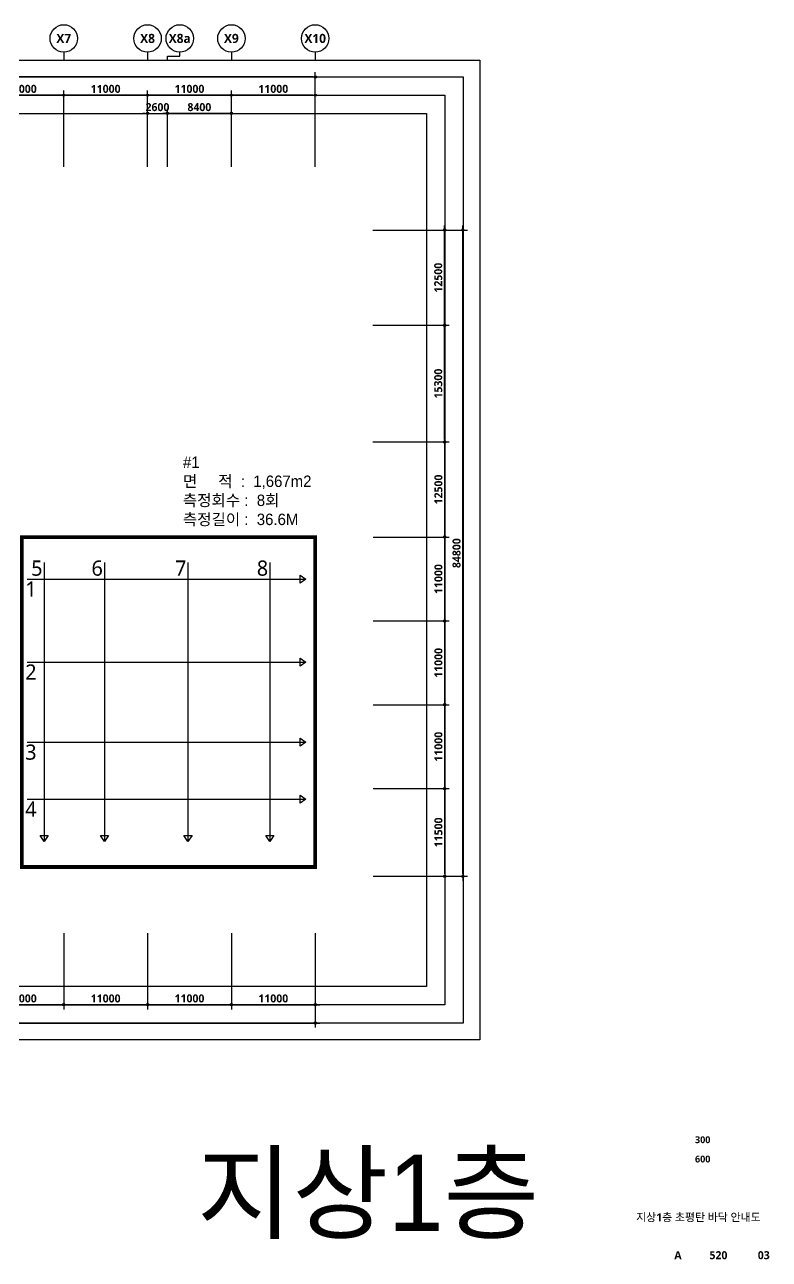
# Model space of a CAD drawing. Header units: millimetres. Extents: x -5354 to 981672, y -957001 to -780013.
# Drawn here: x 379962 to 477680, y -957001 to -794976 of the extents above; entities that cross this region are included whole.
import ezdxf
from ezdxf.enums import TextEntityAlignment as Align

# ---------------------------------------------------------------- set-up
doc = ezdxf.new("R2010")
doc.units = ezdxf.units.MM
doc.header["$LTSCALE"] = 300
doc.header["$MEASUREMENT"] = 0
doc.header["$PDSIZE"] = -10
doc.layers.get('0').update_dxf_attribs({"linetype": 'CONTINUOUS'})
doc.layers.get('Defpoints').update_dxf_attribs({"color": 153, "linetype": 'CONTINUOUS'})
for name, color, linetype in [('0.box', 2, 'CONTINUOUS'), ('0.line', 3, 'CONTINUOUS'), ('9-텍스트', 3, 'CONTINUOUS'), ('A-ANNO-TEXT1', 7, 'CONTINUOUS'), ('A-ANNO-TITL', 7, 'CONTINUOUS'), ('A-ST-AXIS-BUB', 7, 'CONTINUOUS'), ('A-ST-AXIS-DIM', 7, 'CONTINUOUS'), ('text', 3, 'CONTINUOUS'), ('검수라인', 3, 'CONTINUOUS')]:
    doc.layers.add(name, color=color, linetype=linetype)
doc.layers.add('Defpoint', color=161, linetype='CONTINUOUS', plot=False)
doc.styles.add('RXHS', font='')
doc.styles.add('SH_대대리576', font='')
doc.styles.add('돋움', font='')
doc.styles.add('운율4', font='malgun.ttf')
doc.styles.get('RXHS').set_extended_font_data('HY울릉도L')
doc.styles.get('SH_대대리576').set_extended_font_data('NanumGothic', bold=True)
doc.styles.get('돋움').set_extended_font_data('Dotum')
doc.dimstyles.new('SHP 600', dxfattribs={"dimscale": 300, "dimtxt": 3.5, "dimasz": 1, "dimexe": 2, "dimexo": 2, "dimgap": 1, "dimtad": 1, "dimdec": 0, "dimzin": 0, "dimdsep": 46, "dimtxsty": 'SH_대대리576', "dimblk": 'DIMDOT', "dimcen": 0.09, "dimclrt": 3, "dimadec": 0, "dimazin": 1, "dimtfac": 1, "dimtdec": 0, "dimtix": 1, "dimtmove": 2, "dimatfit": 0, "dimldrblk": 'DIMDOT', "dimfxl": 1, "dimtolj": 1, "dimtzin": 0, "dimarcsym": 0})

# ---------------------------------------------------------------- blocks, each defined once
blk = doc.blocks.new('DIMDOT')
at = {"color": 0}
blk.add_line((-2, 0), (2, 0), dxfattribs=at)
for radius in [0.5, 0.25]:
    blk.add_circle((0, 0), radius, dxfattribs=at)
blk = doc.blocks.new('*D223')
at = {"layer": 'A-ST-AXIS-DIM', "color": 0, "lineweight": -2, "transparency": 16777216}
for p, q in [((303487, -813626), (303487, -801226)), ((417787, -801826), (303787, -801826)), ((418087, -813626), (418087, -801226))]:
    blk.add_line(p, q, dxfattribs=at)
at = {"layer": 'Defpoints', "color": 0, "transparency": 16777216}
for p in [(303487, -801826), (303487, -814226), (418087, -814226)]:
    blk.add_point(p, dxfattribs=at)
at = {"layer": 'A-ST-AXIS-DIM', "color": 0, "lineweight": -2, "transparency": 16777216, "xscale": 300, "yscale": 300, "zscale": 300, "rotation": 180}
blk.add_blockref('DIMDOT', (303487, -801826), dxfattribs=at)
at = {"layer": 'A-ST-AXIS-DIM', "color": 0, "lineweight": -2, "transparency": 16777216, "xscale": 300, "yscale": 300, "zscale": 300}
blk.add_blockref('DIMDOT', (418087, -801826), dxfattribs=at)
at = {"layer": 'A-ST-AXIS-DIM', "color": 3, "transparency": 16777216, "insert": (360787, -801001), "char_height": 1050, "attachment_point": 5, "style": 'SH_대대리576'}
blk.add_mtext('\\A1;114600', dxfattribs=at)
blk = doc.blocks.new('*D205')
at = {"layer": 'A-ST-AXIS-DIM', "color": 0, "lineweight": -2, "transparency": 16777216}
for p, q in [((374087, -813626), (374087, -803626)), ((385087, -813626), (385087, -803626)), ((384787, -804226), (374387, -804226))]:
    blk.add_line(p, q, dxfattribs=at)
at = {"layer": 'Defpoints', "color": 0, "transparency": 16777216}
for p in [(374087, -804226), (374087, -814226), (385087, -814226)]:
    blk.add_point(p, dxfattribs=at)
at = {"layer": 'A-ST-AXIS-DIM', "color": 0, "lineweight": -2, "transparency": 16777216, "xscale": 300, "yscale": 300, "zscale": 300, "rotation": 180}
blk.add_blockref('DIMDOT', (374087, -804226), dxfattribs=at)
at = {"layer": 'A-ST-AXIS-DIM', "color": 0, "lineweight": -2, "transparency": 16777216, "xscale": 300, "yscale": 300, "zscale": 300}
blk.add_blockref('DIMDOT', (385087, -804226), dxfattribs=at)
at = {"layer": 'A-ST-AXIS-DIM', "color": 3, "transparency": 16777216, "insert": (379587, -803401), "char_height": 1050, "attachment_point": 5, "style": 'SH_대대리576'}
blk.add_mtext('\\A1;11000', dxfattribs=at)
blk = doc.blocks.new('*D204')
at = {"layer": 'A-ST-AXIS-DIM', "color": 0, "lineweight": -2, "transparency": 16777216}
for p, q in [((385087, -813626), (385087, -803626)), ((396087, -813626), (396087, -803626)), ((395787, -804226), (385387, -804226))]:
    blk.add_line(p, q, dxfattribs=at)
at = {"layer": 'Defpoints', "color": 0, "transparency": 16777216}
for p in [(385087, -804226), (385087, -814226), (396087, -814226)]:
    blk.add_point(p, dxfattribs=at)
at = {"layer": 'A-ST-AXIS-DIM', "color": 0, "lineweight": -2, "transparency": 16777216, "xscale": 300, "yscale": 300, "zscale": 300, "rotation": 180}
blk.add_blockref('DIMDOT', (385087, -804226), dxfattribs=at)
at = {"layer": 'A-ST-AXIS-DIM', "color": 0, "lineweight": -2, "transparency": 16777216, "xscale": 300, "yscale": 300, "zscale": 300}
blk.add_blockref('DIMDOT', (396087, -804226), dxfattribs=at)
at = {"layer": 'A-ST-AXIS-DIM', "color": 3, "transparency": 16777216, "insert": (390587, -803401), "char_height": 1050, "attachment_point": 5, "style": 'SH_대대리576'}
blk.add_mtext('\\A1;11000', dxfattribs=at)
blk = doc.blocks.new('*D203')
at = {"layer": 'A-ST-AXIS-DIM', "color": 0, "lineweight": -2, "transparency": 16777216}
for p, q in [((396087, -813626), (396087, -803626)), ((407087, -813626), (407087, -803626)), ((406787, -804226), (396387, -804226))]:
    blk.add_line(p, q, dxfattribs=at)
at = {"layer": 'Defpoints', "color": 0, "transparency": 16777216}
for p in [(396087, -804226), (396087, -814226), (407087, -814226)]:
    blk.add_point(p, dxfattribs=at)
at = {"layer": 'A-ST-AXIS-DIM', "color": 0, "lineweight": -2, "transparency": 16777216, "xscale": 300, "yscale": 300, "zscale": 300, "rotation": 180}
blk.add_blockref('DIMDOT', (396087, -804226), dxfattribs=at)
at = {"layer": 'A-ST-AXIS-DIM', "color": 0, "lineweight": -2, "transparency": 16777216, "xscale": 300, "yscale": 300, "zscale": 300}
blk.add_blockref('DIMDOT', (407087, -804226), dxfattribs=at)
at = {"layer": 'A-ST-AXIS-DIM', "color": 3, "transparency": 16777216, "insert": (401587, -803401), "char_height": 1050, "attachment_point": 5, "style": 'SH_대대리576'}
blk.add_mtext('\\A1;11000', dxfattribs=at)
blk = doc.blocks.new('*D202')
at = {"layer": 'A-ST-AXIS-DIM', "color": 0, "lineweight": -2, "transparency": 16777216}
for p, q in [((407087, -813626), (407087, -803626)), ((418087, -813626), (418087, -803626)), ((417787, -804226), (407387, -804226))]:
    blk.add_line(p, q, dxfattribs=at)
at = {"layer": 'Defpoints', "color": 0, "transparency": 16777216}
for p in [(407087, -804226), (407087, -814226), (418087, -814226)]:
    blk.add_point(p, dxfattribs=at)
at = {"layer": 'A-ST-AXIS-DIM', "color": 0, "lineweight": -2, "transparency": 16777216, "xscale": 300, "yscale": 300, "zscale": 300, "rotation": 180}
blk.add_blockref('DIMDOT', (407087, -804226), dxfattribs=at)
at = {"layer": 'A-ST-AXIS-DIM', "color": 0, "lineweight": -2, "transparency": 16777216, "xscale": 300, "yscale": 300, "zscale": 300}
blk.add_blockref('DIMDOT', (418087, -804226), dxfattribs=at)
at = {"layer": 'A-ST-AXIS-DIM', "color": 3, "transparency": 16777216, "insert": (412587, -803401), "char_height": 1050, "attachment_point": 5, "style": 'SH_대대리576'}
blk.add_mtext('\\A1;11000', dxfattribs=at)
blk = doc.blocks.new('*D155')
at = {"layer": 'A-ST-AXIS-DIM', "color": 0, "lineweight": -2, "transparency": 16777216}
for p, q in [((425662, -821926), (435662, -821926)), ((435062, -834126), (435062, -822226)), ((425662, -834426), (435662, -834426))]:
    blk.add_line(p, q, dxfattribs=at)
at = {"layer": 'Defpoints', "color": 0, "transparency": 16777216}
for p in [(425062, -821926), (435062, -821926), (425062, -834426)]:
    blk.add_point(p, dxfattribs=at)
at = {"layer": 'A-ST-AXIS-DIM', "color": 0, "lineweight": -2, "transparency": 16777216, "xscale": 300, "yscale": 300, "zscale": 300}
for p, rotation in [((435062, -821926), 90), ((435062, -834426), 270)]:
    blk.add_blockref('DIMDOT', p, dxfattribs=dict(at, rotation=rotation))
at = {"layer": 'A-ST-AXIS-DIM', "color": 3, "transparency": 16777216, "insert": (434237, -828176), "char_height": 1050, "attachment_point": 5, "rotation": 90, "style": 'SH_대대리576'}
blk.add_mtext('\\A1;12500', dxfattribs=at)
blk = doc.blocks.new('*D154')
at = {"layer": 'A-ST-AXIS-DIM', "color": 0, "lineweight": -2, "transparency": 16777216}
for p, q in [((425662, -834426), (435662, -834426)), ((435062, -849426), (435062, -834726)), ((425662, -849726), (435662, -849726))]:
    blk.add_line(p, q, dxfattribs=at)
at = {"layer": 'Defpoints', "color": 0, "transparency": 16777216}
for p in [(425062, -834426), (435062, -834426), (425062, -849726)]:
    blk.add_point(p, dxfattribs=at)
at = {"layer": 'A-ST-AXIS-DIM', "color": 0, "lineweight": -2, "transparency": 16777216, "xscale": 300, "yscale": 300, "zscale": 300}
for p, rotation in [((435062, -834426), 90), ((435062, -849726), 270)]:
    blk.add_blockref('DIMDOT', p, dxfattribs=dict(at, rotation=rotation))
at = {"layer": 'A-ST-AXIS-DIM', "color": 3, "transparency": 16777216, "insert": (434237, -842076), "char_height": 1050, "attachment_point": 5, "rotation": 90, "style": 'SH_대대리576'}
blk.add_mtext('\\A1;15300', dxfattribs=at)
blk = doc.blocks.new('*D153')
at = {"layer": 'A-ST-AXIS-DIM', "color": 0, "lineweight": -2, "transparency": 16777216}
for p, q in [((425687, -849726), (435687, -849726)), ((435087, -861926), (435087, -850026)), ((425687, -862226), (435687, -862226))]:
    blk.add_line(p, q, dxfattribs=at)
at = {"layer": 'Defpoints', "color": 0, "transparency": 16777216}
for p in [(425087, -849726), (435087, -849726), (425087, -862226)]:
    blk.add_point(p, dxfattribs=at)
at = {"layer": 'A-ST-AXIS-DIM', "color": 0, "lineweight": -2, "transparency": 16777216, "xscale": 300, "yscale": 300, "zscale": 300}
for p, rotation in [((435087, -849726), 90), ((435087, -862226), 270)]:
    blk.add_blockref('DIMDOT', p, dxfattribs=dict(at, rotation=rotation))
at = {"layer": 'A-ST-AXIS-DIM', "color": 3, "transparency": 16777216, "insert": (434262, -855976), "char_height": 1050, "attachment_point": 5, "rotation": 90, "style": 'SH_대대리576'}
blk.add_mtext('\\A1;12500', dxfattribs=at)
blk = doc.blocks.new('*D152')
at = {"layer": 'A-ST-AXIS-DIM', "color": 0, "lineweight": -2, "transparency": 16777216}
for p, q in [((425687, -862226), (435687, -862226)), ((435087, -872926), (435087, -862526)), ((425687, -873226), (435687, -873226))]:
    blk.add_line(p, q, dxfattribs=at)
at = {"layer": 'Defpoints', "color": 0, "transparency": 16777216}
for p in [(425087, -862226), (435087, -862226), (425087, -873226)]:
    blk.add_point(p, dxfattribs=at)
at = {"layer": 'A-ST-AXIS-DIM', "color": 0, "lineweight": -2, "transparency": 16777216, "xscale": 300, "yscale": 300, "zscale": 300}
for p, rotation in [((435087, -862226), 90), ((435087, -873226), 270)]:
    blk.add_blockref('DIMDOT', p, dxfattribs=dict(at, rotation=rotation))
at = {"layer": 'A-ST-AXIS-DIM', "color": 3, "transparency": 16777216, "insert": (434262, -867726), "char_height": 1050, "attachment_point": 5, "rotation": 90, "style": 'SH_대대리576'}
blk.add_mtext('\\A1;11000', dxfattribs=at)
blk = doc.blocks.new('*D151')
at = {"layer": 'A-ST-AXIS-DIM', "color": 0, "lineweight": -2, "transparency": 16777216}
for p, q in [((425687, -873226), (435687, -873226)), ((435087, -883926), (435087, -873526)), ((425687, -884226), (435687, -884226))]:
    blk.add_line(p, q, dxfattribs=at)
at = {"layer": 'Defpoints', "color": 0, "transparency": 16777216}
for p in [(425087, -873226), (435087, -873226), (425087, -884226)]:
    blk.add_point(p, dxfattribs=at)
at = {"layer": 'A-ST-AXIS-DIM', "color": 0, "lineweight": -2, "transparency": 16777216, "xscale": 300, "yscale": 300, "zscale": 300}
for p, rotation in [((435087, -873226), 90), ((435087, -884226), 270)]:
    blk.add_blockref('DIMDOT', p, dxfattribs=dict(at, rotation=rotation))
at = {"layer": 'A-ST-AXIS-DIM', "color": 3, "transparency": 16777216, "insert": (434262, -878726), "char_height": 1050, "attachment_point": 5, "rotation": 90, "style": 'SH_대대리576'}
blk.add_mtext('\\A1;11000', dxfattribs=at)
blk = doc.blocks.new('*D150')
at = {"layer": 'A-ST-AXIS-DIM', "color": 0, "lineweight": -2, "transparency": 16777216}
for p, q in [((425687, -884226), (435687, -884226)), ((435087, -894926), (435087, -884526)), ((425687, -895226), (435687, -895226))]:
    blk.add_line(p, q, dxfattribs=at)
at = {"layer": 'Defpoints', "color": 0, "transparency": 16777216}
for p in [(425087, -884226), (435087, -884226), (425087, -895226)]:
    blk.add_point(p, dxfattribs=at)
at = {"layer": 'A-ST-AXIS-DIM', "color": 0, "lineweight": -2, "transparency": 16777216, "xscale": 300, "yscale": 300, "zscale": 300}
for p, rotation in [((435087, -884226), 90), ((435087, -895226), 270)]:
    blk.add_blockref('DIMDOT', p, dxfattribs=dict(at, rotation=rotation))
at = {"layer": 'A-ST-AXIS-DIM', "color": 3, "transparency": 16777216, "insert": (434262, -889726), "char_height": 1050, "attachment_point": 5, "rotation": 90, "style": 'SH_대대리576'}
blk.add_mtext('\\A1;11000', dxfattribs=at)
blk = doc.blocks.new('*D149')
at = {"layer": 'A-ST-AXIS-DIM', "color": 0, "lineweight": -2, "transparency": 16777216}
for p, q in [((425687, -895226), (435687, -895226)), ((435087, -906426), (435087, -895526)), ((425687, -906726), (435687, -906726))]:
    blk.add_line(p, q, dxfattribs=at)
at = {"layer": 'Defpoints', "color": 0, "transparency": 16777216}
for p in [(425087, -895226), (435087, -895226), (425087, -906726)]:
    blk.add_point(p, dxfattribs=at)
at = {"layer": 'A-ST-AXIS-DIM', "color": 0, "lineweight": -2, "transparency": 16777216, "xscale": 300, "yscale": 300, "zscale": 300}
for p, rotation in [((435087, -895226), 90), ((435087, -906726), 270)]:
    blk.add_blockref('DIMDOT', p, dxfattribs=dict(at, rotation=rotation))
at = {"layer": 'A-ST-AXIS-DIM', "color": 3, "transparency": 16777216, "insert": (434262, -900976), "char_height": 1050, "attachment_point": 5, "rotation": 90, "style": 'SH_대대리576'}
blk.add_mtext('\\A1;11500', dxfattribs=at)
blk = doc.blocks.new('*D148')
at = {"layer": 'A-ST-AXIS-DIM', "color": 0, "lineweight": -2, "transparency": 16777216}
for p, q in [((425687, -821926), (438062, -821926)), ((437462, -906426), (437462, -822226)), ((425687, -906726), (438062, -906726))]:
    blk.add_line(p, q, dxfattribs=at)
at = {"layer": 'Defpoints', "color": 0, "transparency": 16777216}
for p in [(425087, -821926), (437462, -821926), (425087, -906726)]:
    blk.add_point(p, dxfattribs=at)
at = {"layer": 'A-ST-AXIS-DIM', "color": 0, "lineweight": -2, "transparency": 16777216, "xscale": 300, "yscale": 300, "zscale": 300}
for p, rotation in [((437462, -821926), 90), ((437462, -906726), 270)]:
    blk.add_blockref('DIMDOT', p, dxfattribs=dict(at, rotation=rotation))
at = {"layer": 'A-ST-AXIS-DIM', "color": 3, "transparency": 16777216, "insert": (436637, -864326), "char_height": 1050, "attachment_point": 5, "rotation": 90, "style": 'SH_대대리576'}
blk.add_mtext('\\A1;84800', dxfattribs=at)
blk = doc.blocks.new('*D147')
at = {"layer": 'A-ST-AXIS-DIM', "color": 0, "lineweight": -2, "transparency": 16777216}
for p, q in [((407087, -914197), (407087, -924197)), ((418087, -914197), (418087, -924197)), ((407387, -923597), (417787, -923597))]:
    blk.add_line(p, q, dxfattribs=at)
at = {"layer": 'Defpoints', "color": 0, "transparency": 16777216}
for p in [(407087, -913597), (418087, -913597), (418087, -923597)]:
    blk.add_point(p, dxfattribs=at)
at = {"layer": 'A-ST-AXIS-DIM', "color": 0, "lineweight": -2, "transparency": 16777216, "xscale": 300, "yscale": 300, "zscale": 300, "rotation": 180}
blk.add_blockref('DIMDOT', (407087, -923597), dxfattribs=at)
at = {"layer": 'A-ST-AXIS-DIM', "color": 0, "lineweight": -2, "transparency": 16777216, "xscale": 300, "yscale": 300, "zscale": 300}
blk.add_blockref('DIMDOT', (418087, -923597), dxfattribs=at)
at = {"layer": 'A-ST-AXIS-DIM', "color": 3, "transparency": 16777216, "insert": (412587, -922772), "char_height": 1050, "attachment_point": 5, "style": 'SH_대대리576'}
blk.add_mtext('\\A1;11000', dxfattribs=at)
blk = doc.blocks.new('*D146')
at = {"layer": 'A-ST-AXIS-DIM', "color": 0, "lineweight": -2, "transparency": 16777216}
for p, q in [((396087, -914197), (396087, -924197)), ((407087, -914197), (407087, -924197)), ((396387, -923597), (406787, -923597))]:
    blk.add_line(p, q, dxfattribs=at)
at = {"layer": 'Defpoints', "color": 0, "transparency": 16777216}
for p in [(396087, -913597), (407087, -913597), (407087, -923597)]:
    blk.add_point(p, dxfattribs=at)
at = {"layer": 'A-ST-AXIS-DIM', "color": 0, "lineweight": -2, "transparency": 16777216, "xscale": 300, "yscale": 300, "zscale": 300, "rotation": 180}
blk.add_blockref('DIMDOT', (396087, -923597), dxfattribs=at)
at = {"layer": 'A-ST-AXIS-DIM', "color": 0, "lineweight": -2, "transparency": 16777216, "xscale": 300, "yscale": 300, "zscale": 300}
blk.add_blockref('DIMDOT', (407087, -923597), dxfattribs=at)
at = {"layer": 'A-ST-AXIS-DIM', "color": 3, "transparency": 16777216, "insert": (401587, -922772), "char_height": 1050, "attachment_point": 5, "style": 'SH_대대리576'}
blk.add_mtext('\\A1;11000', dxfattribs=at)
blk = doc.blocks.new('*D145')
at = {"layer": 'A-ST-AXIS-DIM', "color": 0, "lineweight": -2, "transparency": 16777216}
for p, q in [((385087, -914197), (385087, -924197)), ((396087, -914197), (396087, -924197)), ((385387, -923597), (395787, -923597))]:
    blk.add_line(p, q, dxfattribs=at)
at = {"layer": 'Defpoints', "color": 0, "transparency": 16777216}
for p in [(385087, -913597), (396087, -913597), (396087, -923597)]:
    blk.add_point(p, dxfattribs=at)
at = {"layer": 'A-ST-AXIS-DIM', "color": 0, "lineweight": -2, "transparency": 16777216, "xscale": 300, "yscale": 300, "zscale": 300, "rotation": 180}
blk.add_blockref('DIMDOT', (385087, -923597), dxfattribs=at)
at = {"layer": 'A-ST-AXIS-DIM', "color": 0, "lineweight": -2, "transparency": 16777216, "xscale": 300, "yscale": 300, "zscale": 300}
blk.add_blockref('DIMDOT', (396087, -923597), dxfattribs=at)
at = {"layer": 'A-ST-AXIS-DIM', "color": 3, "transparency": 16777216, "insert": (390587, -922772), "char_height": 1050, "attachment_point": 5, "style": 'SH_대대리576'}
blk.add_mtext('\\A1;11000', dxfattribs=at)
blk = doc.blocks.new('*D144')
at = {"layer": 'A-ST-AXIS-DIM', "color": 0, "lineweight": -2, "transparency": 16777216}
for p, q in [((374087, -914197), (374087, -924197)), ((385087, -914197), (385087, -924197)), ((374387, -923597), (384787, -923597))]:
    blk.add_line(p, q, dxfattribs=at)
at = {"layer": 'Defpoints', "color": 0, "transparency": 16777216}
for p in [(374087, -913597), (385087, -913597), (385087, -923597)]:
    blk.add_point(p, dxfattribs=at)
at = {"layer": 'A-ST-AXIS-DIM', "color": 0, "lineweight": -2, "transparency": 16777216, "xscale": 300, "yscale": 300, "zscale": 300, "rotation": 180}
blk.add_blockref('DIMDOT', (374087, -923597), dxfattribs=at)
at = {"layer": 'A-ST-AXIS-DIM', "color": 0, "lineweight": -2, "transparency": 16777216, "xscale": 300, "yscale": 300, "zscale": 300}
blk.add_blockref('DIMDOT', (385087, -923597), dxfattribs=at)
at = {"layer": 'A-ST-AXIS-DIM', "color": 3, "transparency": 16777216, "insert": (379587, -922772), "char_height": 1050, "attachment_point": 5, "style": 'SH_대대리576'}
blk.add_mtext('\\A1;11000', dxfattribs=at)
blk = doc.blocks.new('*D137')
at = {"layer": 'A-ST-AXIS-DIM', "color": 0, "lineweight": -2, "transparency": 16777216}
for p, q in [((303487, -914197), (303487, -926597)), ((418087, -914197), (418087, -926597)), ((303787, -925997), (417787, -925997))]:
    blk.add_line(p, q, dxfattribs=at)
at = {"layer": 'Defpoints', "color": 0, "transparency": 16777216}
for p in [(303487, -913597), (418087, -913597), (418087, -925997)]:
    blk.add_point(p, dxfattribs=at)
at = {"layer": 'A-ST-AXIS-DIM', "color": 0, "lineweight": -2, "transparency": 16777216, "xscale": 300, "yscale": 300, "zscale": 300, "rotation": 180}
blk.add_blockref('DIMDOT', (303487, -925997), dxfattribs=at)
at = {"layer": 'A-ST-AXIS-DIM', "color": 0, "lineweight": -2, "transparency": 16777216, "xscale": 300, "yscale": 300, "zscale": 300}
blk.add_blockref('DIMDOT', (418087, -925997), dxfattribs=at)
at = {"layer": 'A-ST-AXIS-DIM', "color": 3, "transparency": 16777216, "insert": (360787, -925172), "char_height": 1050, "attachment_point": 5, "style": 'SH_대대리576'}
blk.add_mtext('\\A1;114600', dxfattribs=at)
blk = doc.blocks.new('A-ST-AXIS-BUB-1')
at = {"layer": 'A-ST-AXIS-BUB'}
blk.add_line((0, 350), (0, 0), dxfattribs=at)
blk.add_circle((0, 950), 600, dxfattribs=at)
blk = doc.blocks.new('*D79')
at = {"layer": 'A-ST-AXIS-DIM', "color": 0, "lineweight": -2, "transparency": 16777216}
for p, q in [((395787, -806626), (395487, -806626)), ((396087, -813626), (396087, -806026)), ((396087, -806626), (398687, -806626)), ((398687, -813626), (398687, -806026)), ((398987, -806626), (399287, -806626))]:
    blk.add_line(p, q, dxfattribs=at)
at = {"layer": 'Defpoints', "color": 0, "transparency": 16777216}
for p in [(398687, -806626), (396087, -814226), (398687, -814226)]:
    blk.add_point(p, dxfattribs=at)
at = {"layer": 'A-ST-AXIS-DIM', "color": 0, "lineweight": -2, "transparency": 16777216, "xscale": 300, "yscale": 300, "zscale": 300}
blk.add_blockref('DIMDOT', (396087, -806626), dxfattribs=at)
at = {"layer": 'A-ST-AXIS-DIM', "color": 0, "lineweight": -2, "transparency": 16777216, "xscale": 300, "yscale": 300, "zscale": 300, "rotation": 180}
blk.add_blockref('DIMDOT', (398687, -806626), dxfattribs=at)
at = {"layer": 'A-ST-AXIS-DIM', "color": 3, "transparency": 16777216, "insert": (397387, -805801), "char_height": 1050, "attachment_point": 5, "style": 'SH_대대리576'}
blk.add_mtext('\\A1;2600', dxfattribs=at)
blk = doc.blocks.new('*D78')
at = {"layer": 'A-ST-AXIS-DIM', "color": 0, "lineweight": -2, "transparency": 16777216}
for p, q in [((398687, -813626), (398687, -806026)), ((406787, -806626), (398987, -806626)), ((407087, -813626), (407087, -806026))]:
    blk.add_line(p, q, dxfattribs=at)
at = {"layer": 'Defpoints', "color": 0, "transparency": 16777216}
for p in [(398687, -806626), (398687, -814226), (407087, -814226)]:
    blk.add_point(p, dxfattribs=at)
at = {"layer": 'A-ST-AXIS-DIM', "color": 0, "lineweight": -2, "transparency": 16777216, "xscale": 300, "yscale": 300, "zscale": 300, "rotation": 180}
blk.add_blockref('DIMDOT', (398687, -806626), dxfattribs=at)
at = {"layer": 'A-ST-AXIS-DIM', "color": 0, "lineweight": -2, "transparency": 16777216, "xscale": 300, "yscale": 300, "zscale": 300}
blk.add_blockref('DIMDOT', (407087, -806626), dxfattribs=at)
at = {"layer": 'A-ST-AXIS-DIM', "color": 3, "transparency": 16777216, "insert": (402887, -805801), "char_height": 1050, "attachment_point": 5, "style": 'SH_대대리576'}
blk.add_mtext('\\A1;8400', dxfattribs=at)

msp = doc.modelspace()

# ---------------------------------------------------------------- linework, layer by layer
at = {"layer": '0.box', "const_width": 500, "elevation": 103000}
msp.add_lwpolyline([(379587.2, -862225.9), (418087.2, -862225.9), (418087.2, -905525.9), (379587.2, -905525.9)], close=True, dxfattribs=at)
at = {"layer": '0.line'}
for points in [[(382520.2, -865555.3), (382520.2, -902155.3), (381990.3, -901387), (383050.2, -901387), (382520.2, -902155.3)], [(390434.5, -865555.3), (390434.5, -902155.3), (389904.5, -901387), (390964.4, -901387), (390434.5, -902155.3)], [(401389.7, -865555.3), (401389.7, -902155.3), (400859.8, -901387), (401919.7, -901387), (401389.7, -902155.3)], [(412128.7, -865555.3), (412128.7, -902155.3), (411598.7, -901387), (412658.6, -901387), (412128.7, -902155.3)]]:
    msp.add_lwpolyline(points, dxfattribs=at)
at = {"layer": '0.line', "elevation": 103000}
for points in [[(380273.2, -867736.8), (416873.2, -867736.8), (416104.9, -868266.7), (416104.9, -867206.8), (416873.2, -867736.8)], [(380273.2, -878620.9), (416873.2, -878620.9), (416104.9, -879150.9), (416104.9, -878091), (416873.2, -878620.9)], [(380273.2, -889125.9), (416873.2, -889125.9), (416104.9, -889655.9), (416104.9, -888595.9), (416873.2, -889125.9)], [(380273.2, -896615.5), (416873.2, -896615.5), (416104.9, -897145.5), (416104.9, -896085.6), (416873.2, -896615.5)]]:
    msp.add_lwpolyline(points, dxfattribs=at)
at = {"layer": 'A-ST-AXIS-BUB'}
msp.add_lwpolyline([(398687.2, -799625.9), (398687.2, -799100.9), (400310.1, -799100.9), (400310.1, -798575.9)], dxfattribs=at)
msp.add_circle((400310.1, -796775.9), 1800, dxfattribs=at)
at = {"layer": 'Defpoint'}
for points in [[(439687.2, -928197.4), (268487.2, -928197.4), (268487.2, -799625.9), (439687.2, -799625.9)], [(437487.2, -925997.4), (270687.2, -925997.4), (270687.2, -801825.9), (437487.2, -801825.9)], [(435087.2, -923597.4), (273087.2, -923597.4), (273087.2, -804225.9), (435087.2, -804225.9)], [(432687.2, -921197.4), (275487.2, -921197.4), (275487.2, -806625.9), (432687.2, -806625.9)]]:
    msp.add_lwpolyline(points, close=True, dxfattribs=at)

# ---------------------------------------------------------------- block references
at = {"layer": 'A-ST-AXIS-BUB', "xscale": 3, "yscale": 3, "zscale": 3}
for p in [(385087.2, -799625.9), (396087.2, -799625.9), (407087.2, -799625.9), (418087.2, -799625.9)]:
    msp.add_blockref('A-ST-AXIS-BUB-1', p, dxfattribs=at)

# ---------------------------------------------------------------- texts
at = {"layer": '9-텍스트', "color": 3, "insert": (400712.7, -851643, 206000), "char_height": 1500, "attachment_point": 1, "style": 'RXHS'}
msp.add_mtext_dynamic_manual_height_columns('\\pxi0.02023;{\\fGulim|b0|i0|c129|p50;#1\\P면     적  :  1,667m2\\P\\pi0;측정회수 :  8회\\P측정길이 :  36.6M}', width=20376.871, gutter_width=1500, heights=[0], dxfattribs=at)
at = {"layer": 'A-ANNO-TEXT1', "style": 'SH_대대리576'}
for s, p in [('X7', (385087.2, -796775.9)), ('X8', (396087.2, -796775.9)), ('X8a', (400310.1, -796775.9)), ('X9', (407087.2, -796775.9)), ('X10', (418087.2, -796775.9))]:
    msp.add_text(s, height=1200, dxfattribs=at).set_placement(p, align=Align.MIDDLE_CENTER)
at = {"layer": 'A-ANNO-TITL', "style": 'SH_대대리576'}
for s, height, p in [('300', 900, (468940.9, -941308.9)), ('600', 900, (468940.9, -943842.1)), ('지상1층 초평탄 바닥 안내도', 1050, (468375.6, -951450.5)), ('A', 1050, (465692.9, -956461)), ('520', 1050, (471006.2, -956461)), ('03', 1050, (476952.6, -956461))]:
    msp.add_text(s, height=height, dxfattribs=at).set_placement(p, align=Align.MIDDLE)
at = {"layer": 'text', "style": '돋움'}
msp.add_text('지상1층', height=10000, dxfattribs=at).set_placement((402561.1, -953267.4, 206000))
at = {"layer": '검수라인', "style": '운율4'}
for s, p in [('5', (380815.9, -867292.8, 206000)), ('6', (388730.1, -867292.8, 206000)), ('7', (399685.4, -867292.8, 206000)), ('8', (410424.3, -867292.8, 206000)), ('1', (380032.5, -870047, 309000)), ('2', (380032.5, -880931.1, 309000)), ('3', (380032.5, -891436.1, 309000)), ('4', (380032.5, -898925.7, 309000))]:
    msp.add_text(s, height=2000, dxfattribs=at).set_placement(p)

# ---------------------------------------------------------------- dimensions: what is measured, and where the dimension line sits
at = {"layer": 'A-ST-AXIS-DIM'}
for base, p1, p2, picture, middle in [((303487.2, -801825.9), (418087.2, -814225.9), (303487.2, -814225.9), '*D223', (360787.2, -801000.9)), ((374087.2, -804225.9), (385087.2, -814225.9), (374087.2, -814225.9), '*D205', (379587.2, -803400.9)), ((385087.2, -804225.9), (396087.2, -814225.9), (385087.2, -814225.9), '*D204', (390587.2, -803400.9)), ((396087.2, -804225.9), (407087.2, -814225.9), (396087.2, -814225.9), '*D203', (401587.2, -803400.9)), ((407087.2, -804225.9), (418087.2, -814225.9), (407087.2, -814225.9), '*D202', (412587.2, -803400.9)), ((398687.2, -806625.9), (407087.2, -814225.9), (398687.2, -814225.9), '*D78', (402887.2, -805800.9))]:
    dim = msp.add_linear_dim(base=base, p1=p1, p2=p2, dimstyle='SHP 600', dxfattribs=at)
    dim.commit()
    dim.dimension.update_dxf_attribs({"geometry": picture, "text_midpoint": middle})
for base, p1, p2, angle, picture, middle in [((398687.2, -806625.9), (396087.2, -814225.9), (398687.2, -814225.9), 180, '*D79', (397387.2, -805800.9)), ((435062.2, -821925.9), (425062.2, -834425.9), (425062.2, -821925.9), 270, '*D155', (434237.2, -828175.9)), ((437462.2, -821925.9), (425087.2, -906725.9), (425087.2, -821925.9), 270, '*D148', (436637.2, -864325.9)), ((435062.2, -834425.9), (425062.2, -849725.9), (425062.2, -834425.9), 270, '*D154', (434237.2, -842075.9)), ((435087.2, -849725.9), (425087.2, -862225.9), (425087.2, -849725.9), 270, '*D153', (434262.2, -855975.9)), ((435087.2, -862225.9), (425087.2, -873225.9), (425087.2, -862225.9), 270, '*D152', (434262.2, -867725.9)), ((435087.2, -873225.9), (425087.2, -884225.9), (425087.2, -873225.9), 270, '*D151', (434262.2, -878725.9)), ((435087.2, -884225.9), (425087.2, -895225.9), (425087.2, -884225.9), 270, '*D150', (434262.2, -889725.9)), ((435087.2, -895225.9), (425087.2, -906725.9), (425087.2, -895225.9), 270, '*D149', (434262.2, -900975.9)), ((418087.2, -925997.4), (303487.2, -913597.4), (418087.2, -913597.4), 180, '*D137', (360787.2, -925172.4)), ((385087.2, -923597.4), (374087.2, -913597.4), (385087.2, -913597.4), 180, '*D144', (379587.2, -922772.4)), ((396087.2, -923597.4), (385087.2, -913597.4), (396087.2, -913597.4), 180, '*D145', (390587.2, -922772.4)), ((407087.2, -923597.4), (396087.2, -913597.4), (407087.2, -913597.4), 180, '*D146', (401587.2, -922772.4)), ((418087.2, -923597.4), (407087.2, -913597.4), (418087.2, -913597.4), 180, '*D147', (412587.2, -922772.4))]:
    dim = msp.add_linear_dim(base=base, p1=p1, p2=p2, angle=angle, dimstyle='SHP 600', dxfattribs=at)
    dim.commit()
    dim.dimension.update_dxf_attribs({"geometry": picture, "text_midpoint": middle})

doc.saveas('drawing.dxf')
